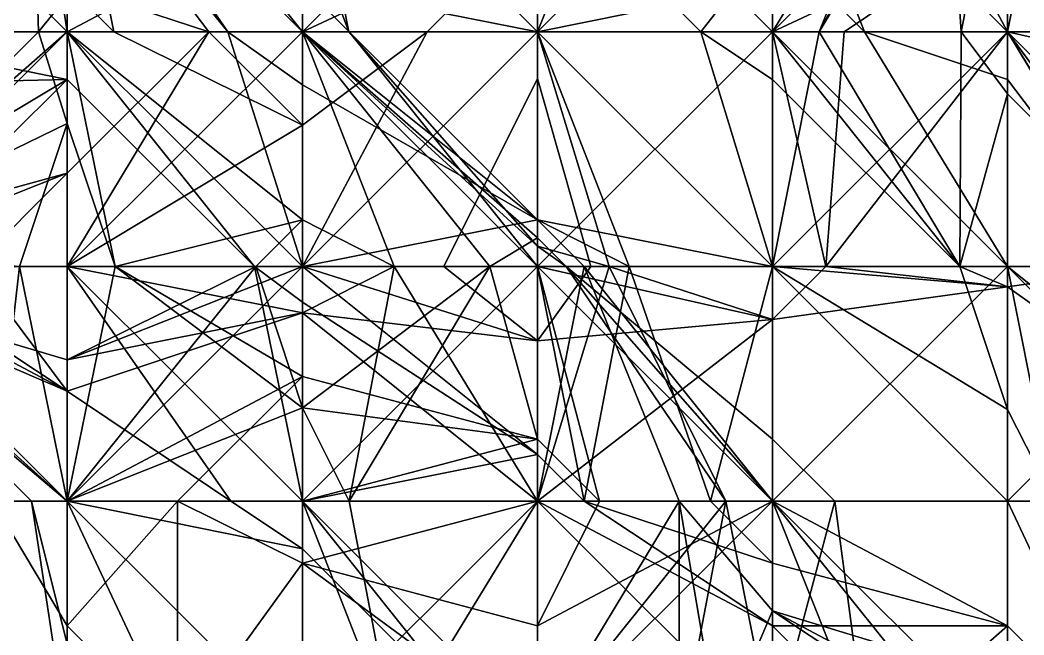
# Model space of a CAD drawing. Header units: metres. Extents: x 15 to 162, y 15 to 204.
# Drawn here: x 108.58 to 134.62, y 154.7 to 170.64 of the extents above; entities that cross this region are included whole.
import ezdxf

# ---------------------------------------------------------------- set-up
doc = ezdxf.new("R2010")
doc.units = ezdxf.units.M

msp = doc.modelspace()

# ---------------------------------------------------------------- linework, layer by layer
at = {"layer": 'fALFF_NINET_XXX_pre-post.nii', "color": 116, "linetype": 'CONTINUOUS'}
for points in [[(103.7, 175.88708, 47.225807), (103.7, 170.33333, 42.49165), (109.8, 176.41667, 46.05453)], [(103.7, 170.33333, 42.49165), (109.8, 170.33333, 43.197506), (109.8, 176.41667, 46.05453)], [(109.8, 175.48991, 118.064514), (109.8, 170.33333, 123.06842), (103.7, 176.41667, 121.62039)], [(109.8, 170.33333, 123.06842), (103.7, 170.33333, 120.82972), (103.7, 176.41667, 121.62039)], [(109.8, 171.26009, 94.451614), (108.870705, 176.41667, 88.548386), (109.05656, 170.33333, 94.451614)], [(109.8, 175.18098, 88.548386), (109.8, 170.33333, 93.25252), (108.870705, 176.41667, 88.548386)], [(109.8, 170.33333, 93.25252), (109.05656, 170.33333, 94.451614), (108.870705, 176.41667, 88.548386)], [(111.010315, 176.41667, 47.225807), (109.8, 176.41667, 46.05453), (115.9, 170.33333, 46.05453)], [(109.8, 176.41667, 46.05453), (109.8, 170.33333, 43.197506), (115.9, 170.33333, 46.05453)], [(111.010315, 170.33333, 82.645164), (109.8, 171.54034, 82.645164), (109.8, 176.41667, 81.084366)], [(111.010315, 170.33333, 82.645164), (109.8, 176.41667, 81.084366), (115.9, 170.33333, 81.308334)], [(115.9, 170.33333, 81.308334), (109.8, 176.41667, 81.084366), (115.9, 176.41667, 77.91321)], [(113.96258, 170.33333, 118.064514), (109.8, 175.48991, 118.064514), (109.8, 176.41667, 114.46724)], [(113.96258, 170.33333, 118.064514), (109.8, 176.41667, 114.46724), (115.9, 170.33333, 114.92649)], [(115.9, 170.33333, 114.92649), (109.8, 176.41667, 114.46724), (115.9, 176.41667, 114.92649)], [(111.010315, 176.41667, 47.225807), (115.9, 170.33333, 46.05453), (115.9, 171.54034, 47.225807)], [(115.9, 171.54034, 47.225807), (122, 170.33333, 48.394875), (115.9, 176.41667, 48.562637)], [(115.9, 176.41667, 48.562637), (122, 170.33333, 48.394875), (122, 176.41667, 49.57315)], [(122, 173.1829, 82.645164), (115.9, 170.33333, 81.308334), (122, 176.41667, 77.91321)], [(122, 176.41667, 77.91321), (115.9, 170.33333, 81.308334), (115.9, 176.41667, 77.91321)], [(117.10805, 170.33333, 94.451614), (115.9, 176.41667, 91.68642), (115.9, 173.5671, 94.451614)], [(117.10805, 170.33333, 94.451614), (122, 170.33333, 89.71745), (115.9, 176.41667, 91.68642)], [(122, 170.33333, 89.71745), (122, 176.41667, 89.71745), (115.9, 176.41667, 91.68642)], [(122, 174.56316, 112.16129), (122, 170.33333, 114.92649), (115.9, 176.41667, 114.92649)], [(122, 170.33333, 114.92649), (115.9, 170.33333, 114.92649), (115.9, 176.41667, 114.92649)], [(128.1, 170.33333, 48.394875), (128.1, 176.41667, 49.100727), (122, 170.33333, 48.394875)], [(128.1, 176.41667, 49.100727), (122, 176.41667, 49.57315), (122, 170.33333, 48.394875)], [(128.1, 171.56902, 88.548386), (122, 170.33333, 85.410355), (124.42559, 176.41667, 82.645164)], [(122, 173.1829, 82.645164), (124.42559, 176.41667, 82.645164), (122, 170.33333, 85.410355)], [(128.1, 171.56902, 88.548386), (122, 176.41667, 89.71745), (128.1, 170.33333, 89.267845)], [(128.1, 170.33333, 89.267845), (122, 176.41667, 89.71745), (122, 170.33333, 89.71745)], [(134.2, 170.33333, 50.36384), (134.2, 176.41667, 51.957756), (128.1, 170.33333, 48.394875)], [(134.2, 176.41667, 51.957756), (128.1, 176.41667, 49.100727), (128.1, 170.33333, 48.394875)], [(129.31032, 170.33333, 82.645164), (128.1, 170.33333, 84.95111), (131.7744, 176.41667, 88.548386)], [(131.7744, 176.41667, 88.548386), (128.1, 170.33333, 84.95111), (128.1, 171.56902, 88.548386)], [(131.7744, 176.41667, 88.548386), (128.1, 171.56902, 88.548386), (128.1, 170.33333, 89.267845)], [(131.7744, 176.41667, 88.548386), (128.1, 170.33333, 89.267845), (134.2, 176.41667, 91.68642)], [(134.2, 173.1829, 88.548386), (134.2, 176.41667, 91.68642), (128.1, 170.33333, 89.267845)], [(130.48282, 170.33333, 106.258064), (128.1, 172.70964, 106.258064), (128.1, 176.41667, 104.45943)], [(134.2, 170.33333, 105.058975), (130.48282, 170.33333, 106.258064), (128.1, 176.41667, 104.45943)], [(134.2, 170.33333, 105.058975), (128.1, 176.41667, 104.45943), (130.95737, 176.41667, 100.354836)], [(132.99196, 170.33333, 76.741936), (129.31032, 170.33333, 82.645164), (132.58717, 176.41667, 76.741936)], [(129.31032, 170.33333, 82.645164), (132.96094, 176.41667, 82.645164), (132.58717, 176.41667, 76.741936)], [(129.31032, 170.33333, 82.645164), (131.7744, 176.41667, 88.548386), (132.96094, 176.41667, 82.645164)], [(134.2, 170.33333, 105.058975), (130.95737, 176.41667, 100.354836), (134.2, 173.9977, 100.354836)], [(132.58717, 176.41667, 76.741936), (134.2, 176.41667, 74.39459), (132.99196, 170.33333, 76.741936)], [(134.2, 176.41667, 74.39459), (134.2, 170.33333, 74.39459), (132.99196, 170.33333, 76.741936)], [(135.41031, 176.41667, 53.129032), (134.2, 170.33333, 50.36384), (138.4414, 170.33333, 53.129032)], [(134.2, 176.41667, 51.957756), (134.2, 170.33333, 50.36384), (135.41031, 176.41667, 53.129032)], [(137.8744, 170.33333, 70.83871), (134.2, 176.41667, 74.39459), (139.06094, 176.41667, 70.83871)], [(134.2, 170.33333, 74.39459), (134.2, 176.41667, 74.39459), (137.8744, 170.33333, 70.83871)], [(134.2, 173.1829, 88.548386), (137.05737, 170.33333, 88.548386), (137.05737, 176.41667, 94.451614)], [(134.2, 176.41667, 97.21681), (137.8744, 170.33333, 100.354836), (134.2, 173.9977, 100.354836)], [(134.2, 176.41667, 97.21681), (137.05737, 176.41667, 94.451614), (137.8744, 170.33333, 100.354836)], [(113.96258, 170.33333, 118.064514), (109.8, 170.33333, 123.06842), (109.8, 175.48991, 118.064514)], [(109.8, 175.18098, 88.548386), (109.8, 171.54034, 82.645164), (113.4744, 170.33333, 88.548386)], [(109.8, 170.33333, 93.25252), (109.8, 175.18098, 88.548386), (113.4744, 170.33333, 88.548386)], [(126.24141, 170.33333, 112.16129), (122, 174.56316, 112.16129), (128.1, 172.70964, 106.258064)], [(126.24141, 170.33333, 112.16129), (122, 170.33333, 114.92649), (122, 174.56316, 112.16129)], [(137.8744, 170.33333, 100.354836), (134.2, 170.33333, 105.058975), (134.2, 173.9977, 100.354836)], [(115.9, 173.5671, 94.451614), (109.8, 171.26009, 94.451614), (109.8, 170.33333, 98.04889)], [(115.9, 170.33333, 96.798965), (115.9, 173.5671, 94.451614), (109.8, 170.33333, 98.04889)], [(117.10805, 170.33333, 94.451614), (115.9, 173.5671, 94.451614), (115.9, 170.33333, 96.798965)], [(122, 173.1829, 82.645164), (119.142624, 170.33333, 82.645164), (115.9, 170.33333, 81.308334)], [(119.142624, 170.33333, 82.645164), (122, 173.1829, 82.645164), (122, 170.33333, 85.410355)], [(129.95859, 170.33333, 88.548386), (134.2, 173.1829, 88.548386), (128.1, 170.33333, 89.267845)], [(134.2, 170.33333, 85.783195), (134.2, 173.1829, 88.548386), (129.95859, 170.33333, 88.548386)], [(137.05737, 170.33333, 88.548386), (134.2, 173.1829, 88.548386), (134.2, 170.33333, 85.783195)], [(126.24141, 170.33333, 112.16129), (128.1, 172.70964, 106.258064), (128.1, 170.33333, 108.56401)], [(130.48282, 170.33333, 106.258064), (128.1, 170.33333, 108.56401), (128.1, 172.70964, 106.258064)], [(113.4744, 170.33333, 88.548386), (109.8, 171.54034, 82.645164), (111.010315, 170.33333, 82.645164)], [(117.11031, 170.33333, 47.225807), (115.9, 171.54034, 47.225807), (115.9, 170.33333, 46.05453)], [(115.9, 171.54034, 47.225807), (117.11031, 170.33333, 47.225807), (122, 170.33333, 48.394875)], [(128.1, 171.56902, 88.548386), (128.1, 170.33333, 84.95111), (122, 170.33333, 85.410355)], [(109.05656, 170.33333, 94.451614), (109.8, 170.33333, 98.04889), (109.8, 171.26009, 94.451614)], [(109.8, 164.25, 42.88338), (109.8, 170.33333, 43.197506), (103.7, 164.25, 41.83648)], [(109.8, 170.33333, 43.197506), (103.7, 170.33333, 42.49165), (103.7, 164.25, 41.83648)], [(109.8, 170.33333, 93.25252), (103.7, 164.99141, 94.451614), (109.05656, 170.33333, 94.451614)], [(109.8, 166.66896, 88.548386), (103.7, 164.99141, 94.451614), (109.8, 170.33333, 93.25252)], [(103.7, 164.99141, 94.451614), (109.8, 167.95703, 100.354836), (109.05656, 170.33333, 94.451614)], [(103.7, 170.33333, 120.82972), (109.8, 170.33333, 123.06842), (109.8, 169.09766, 123.96774)], [(103.7, 168.95572, 123.96774), (103.7, 170.33333, 120.82972), (109.8, 169.09766, 123.96774)], [(109.05656, 170.33333, 94.451614), (109.8, 167.95703, 100.354836), (109.8, 170.33333, 98.04889)], [(115.9, 164.25, 43.669926), (115.9, 170.33333, 46.05453), (109.8, 164.25, 42.88338)], [(115.9, 170.33333, 46.05453), (109.8, 170.33333, 43.197506), (109.8, 164.25, 42.88338)], [(115.9, 167.91437, 82.645164), (109.8, 164.25, 86.20104), (113.4744, 170.33333, 88.548386)], [(109.8, 164.25, 86.20104), (109.8, 166.66896, 88.548386), (113.4744, 170.33333, 88.548386)], [(113.4744, 170.33333, 88.548386), (109.8, 166.66896, 88.548386), (109.8, 170.33333, 93.25252)], [(115.9, 165.457, 94.451614), (115.9, 170.33333, 96.798965), (109.8, 170.33333, 98.04889)], [(115.9, 165.457, 94.451614), (109.8, 170.33333, 98.04889), (111.03906, 164.25, 100.354836)], [(109.8, 167.95703, 100.354836), (111.03906, 164.25, 100.354836), (109.8, 170.33333, 98.04889)], [(114.660934, 164.25, 123.96774), (109.8, 169.09766, 123.96774), (109.8, 170.33333, 123.06842)], [(115.9, 164.25, 123.368195), (114.660934, 164.25, 123.96774), (109.8, 170.33333, 123.06842)], [(115.9, 164.25, 123.368195), (109.8, 170.33333, 123.06842), (113.96258, 170.33333, 118.064514)], [(115.9, 170.33333, 81.308334), (115.9, 167.91437, 82.645164), (111.010315, 170.33333, 82.645164)], [(115.9, 167.91437, 82.645164), (113.4744, 170.33333, 88.548386), (111.010315, 170.33333, 82.645164)], [(115.9, 170.33333, 114.92649), (115.9, 168.95572, 118.064514), (113.96258, 170.33333, 118.064514)], [(115.9, 164.25, 123.368195), (113.96258, 170.33333, 118.064514), (115.9, 168.95572, 118.064514)], [(117.11031, 170.33333, 47.225807), (115.9, 170.33333, 46.05453), (122, 164.25, 46.05453)], [(115.9, 170.33333, 46.05453), (115.9, 164.25, 43.669926), (122, 164.25, 46.05453)], [(115.9, 167.91437, 82.645164), (115.9, 170.33333, 81.308334), (119.142624, 170.33333, 82.645164)], [(119.142624, 170.33333, 82.645164), (115.9, 164.25, 86.20104), (115.9, 167.91437, 82.645164)], [(119.142624, 170.33333, 82.645164), (122, 170.33333, 85.410355), (115.9, 164.25, 86.20104)], [(122, 170.33333, 85.410355), (122, 164.25, 85.410355), (115.9, 164.25, 86.20104)], [(118.282814, 164.25, 94.451614), (120.76094, 164.25, 100.354836), (115.9, 170.33333, 96.798965)], [(118.282814, 164.25, 94.451614), (115.9, 170.33333, 96.798965), (115.9, 165.457, 94.451614)], [(120.76094, 164.25, 100.354836), (122, 164.99141, 100.354836), (115.9, 170.33333, 96.798965)], [(117.10805, 170.33333, 94.451614), (115.9, 170.33333, 96.798965), (122, 164.77957, 94.451614)], [(122, 164.99141, 100.354836), (122, 164.77957, 94.451614), (115.9, 170.33333, 96.798965)], [(115.9, 170.33333, 114.92649), (122, 170.33333, 114.92649), (122, 165.457, 118.064514)], [(115.9, 168.95572, 118.064514), (115.9, 170.33333, 114.92649), (122, 165.457, 118.064514)], [(122, 164.77957, 94.451614), (122, 170.33333, 89.71745), (117.10805, 170.33333, 94.451614)], [(117.11031, 170.33333, 47.225807), (122, 164.25, 46.05453), (122, 165.457, 47.225807)], [(122, 165.457, 47.225807), (122, 170.33333, 48.394875), (117.11031, 170.33333, 47.225807)], [(122, 165.457, 47.225807), (128.1, 164.25, 48.394875), (122, 170.33333, 48.394875)], [(122, 170.33333, 48.394875), (128.1, 164.25, 48.394875), (128.1, 170.33333, 48.394875)], [(128.1, 164.25, 86.20104), (122, 164.25, 85.410355), (128.1, 170.33333, 84.95111)], [(128.1, 170.33333, 84.95111), (122, 164.25, 85.410355), (122, 170.33333, 85.410355)], [(123.8586, 164.25, 94.451614), (122, 170.33333, 89.71745), (122, 164.77957, 94.451614)], [(123.8586, 164.25, 94.451614), (128.1, 164.25, 91.68642), (122, 170.33333, 89.71745)], [(128.1, 164.25, 91.68642), (128.1, 170.33333, 89.267845), (122, 170.33333, 89.71745)], [(124.38281, 164.25, 118.064514), (122, 165.457, 118.064514), (122, 170.33333, 114.92649)], [(128.1, 164.25, 116.865425), (124.38281, 164.25, 118.064514), (122, 170.33333, 114.92649)], [(128.1, 164.25, 116.865425), (122, 170.33333, 114.92649), (126.24141, 170.33333, 112.16129)], [(128.1, 170.33333, 108.56401), (128.1, 169.09766, 112.16129), (126.24141, 170.33333, 112.16129)], [(128.1, 164.25, 116.865425), (126.24141, 170.33333, 112.16129), (128.1, 169.09766, 112.16129)], [(134.2, 164.25, 50.36384), (134.2, 170.33333, 50.36384), (128.1, 164.25, 48.394875)], [(134.2, 170.33333, 50.36384), (128.1, 170.33333, 48.394875), (128.1, 164.25, 48.394875)], [(132.96094, 164.25, 82.645164), (128.1, 164.25, 86.20104), (129.31032, 170.33333, 82.645164)], [(129.31032, 170.33333, 82.645164), (128.1, 164.25, 86.20104), (128.1, 170.33333, 84.95111)], [(129.48138, 164.25, 88.548386), (129.95859, 170.33333, 88.548386), (128.1, 170.33333, 89.267845)], [(128.1, 164.25, 91.68642), (129.48138, 164.25, 88.548386), (128.1, 170.33333, 89.267845)], [(132.96094, 164.25, 112.16129), (128.1, 169.09766, 112.16129), (128.1, 170.33333, 108.56401)], [(134.2, 164.25, 110.9622), (132.96094, 164.25, 112.16129), (128.1, 170.33333, 108.56401)], [(134.2, 164.25, 110.9622), (128.1, 170.33333, 108.56401), (130.48282, 170.33333, 106.258064)], [(132.99196, 170.33333, 76.741936), (132.96094, 164.25, 82.645164), (129.31032, 170.33333, 82.645164)], [(129.48138, 164.25, 88.548386), (134.2, 164.25, 83.244705), (134.2, 170.33333, 85.783195)], [(129.48138, 164.25, 88.548386), (134.2, 170.33333, 85.783195), (129.95859, 170.33333, 88.548386)], [(134.2, 170.33333, 105.058975), (134.2, 169.09766, 106.258064), (130.48282, 170.33333, 106.258064)], [(134.2, 164.25, 110.9622), (130.48282, 170.33333, 106.258064), (134.2, 169.09766, 106.258064)], [(134.2, 168.72491, 76.741936), (132.96094, 164.25, 82.645164), (132.99196, 170.33333, 76.741936)], [(134.2, 170.33333, 74.39459), (134.2, 168.72491, 76.741936), (132.99196, 170.33333, 76.741936)], [(138.4414, 170.33333, 53.129032), (134.2, 170.33333, 50.36384), (140.3, 164.25, 51.957756)], [(134.2, 170.33333, 50.36384), (134.2, 164.25, 50.36384), (140.3, 164.25, 51.957756)], [(134.2, 170.33333, 74.39459), (138.68716, 164.25, 76.741936), (134.2, 168.72491, 76.741936)], [(134.2, 170.33333, 74.39459), (137.8744, 170.33333, 70.83871), (138.68716, 164.25, 76.741936)], [(137.91719, 164.25, 82.645164), (134.2, 170.33333, 85.783195), (134.2, 164.25, 83.244705)], [(137.91719, 164.25, 82.645164), (140.3, 168.95572, 88.548386), (134.2, 170.33333, 85.783195)], [(140.3, 168.95572, 88.548386), (137.05737, 170.33333, 88.548386), (134.2, 170.33333, 85.783195)], [(134.2, 170.33333, 105.058975), (137.8744, 164.25, 106.258064), (134.2, 169.09766, 106.258064)], [(134.2, 170.33333, 105.058975), (137.8744, 170.33333, 100.354836), (137.8744, 164.25, 106.258064)], [(104.91032, 164.25, 129.87097), (103.7, 165.457, 129.87097), (109.8, 169.09766, 123.96774)], [(103.7, 165.457, 129.87097), (103.7, 168.95572, 123.96774), (109.8, 169.09766, 123.96774)], [(104.91032, 164.25, 129.87097), (109.8, 169.09766, 123.96774), (109.8, 164.25, 127.52362)], [(114.660934, 164.25, 123.96774), (109.8, 164.25, 127.52362), (109.8, 169.09766, 123.96774)], [(122, 164.25, 69.27791), (119.57441, 164.25, 70.83871), (122, 169.12633, 70.83871)], [(119.57441, 164.25, 70.83871), (122, 164.25, 72.17554), (122, 169.12633, 70.83871)], [(123.38139, 164.25, 70.83871), (122, 164.25, 69.27791), (122, 169.12633, 70.83871)], [(123.38139, 164.25, 70.83871), (122, 169.12633, 70.83871), (122, 164.25, 72.17554)], [(132.96094, 164.25, 112.16129), (128.1, 164.25, 116.865425), (128.1, 169.09766, 112.16129)], [(137.8744, 164.25, 106.258064), (134.2, 164.25, 110.9622), (134.2, 169.09766, 106.258064)], [(122, 165.457, 118.064514), (115.9, 164.25, 123.368195), (115.9, 168.95572, 118.064514)], [(134.2, 168.72491, 76.741936), (134.2, 164.25, 81.925705), (132.96094, 164.25, 82.645164)], [(138.68716, 164.25, 76.741936), (134.2, 164.25, 81.925705), (134.2, 168.72491, 76.741936)], [(103.7, 164.99141, 94.451614), (108.560936, 164.25, 100.354836), (109.8, 167.95703, 100.354836)], [(108.560936, 164.25, 100.354836), (109.8, 164.25, 102.15348), (109.8, 167.95703, 100.354836)], [(111.03906, 164.25, 100.354836), (109.8, 167.95703, 100.354836), (109.8, 164.25, 102.15348)], [(115.9, 167.91437, 82.645164), (115.9, 164.25, 86.20104), (109.8, 164.25, 86.20104)], [(109.8, 166.66896, 88.548386), (103.7, 164.25, 93.25252), (103.7, 164.99141, 94.451614)], [(109.8, 166.66896, 88.548386), (107.374405, 164.25, 88.548386), (103.7, 164.25, 93.25252)], [(109.8, 164.25, 86.20104), (107.374405, 164.25, 88.548386), (109.8, 166.66896, 88.548386)], [(115.9, 165.457, 94.451614), (111.03906, 164.25, 100.354836), (114.68969, 164.25, 94.451614)], [(115.9, 164.25, 93.280334), (115.9, 165.457, 94.451614), (114.68969, 164.25, 94.451614)], [(118.282814, 164.25, 94.451614), (115.9, 165.457, 94.451614), (115.9, 164.25, 93.280334)], [(122, 164.25, 119.23579), (115.9, 164.25, 123.368195), (122, 165.457, 118.064514)], [(123.21031, 164.25, 47.225807), (122, 165.457, 47.225807), (122, 164.25, 46.05453)], [(122, 165.457, 47.225807), (123.21031, 164.25, 47.225807), (128.1, 164.25, 48.394875)], [(124.38281, 164.25, 118.064514), (122, 164.25, 119.23579), (122, 165.457, 118.064514)], [(120.76094, 164.25, 100.354836), (122, 164.25, 101.074295), (122, 164.99141, 100.354836)], [(122, 164.99141, 100.354836), (122.74344, 164.25, 100.354836), (122, 164.77957, 94.451614)], [(122.74344, 164.25, 100.354836), (122, 164.99141, 100.354836), (122, 164.25, 101.074295)], [(122.74344, 164.25, 100.354836), (123.8586, 164.25, 94.451614), (122, 164.77957, 94.451614)], [(103.7, 163.32324, 41.322582), (109.8, 158.16667, 41.83648), (103.7, 164.25, 41.83648)], [(103.7, 164.25, 41.83648), (109.8, 158.16667, 41.83648), (109.8, 164.25, 42.88338)], [(103.7, 164.25, 93.25252), (107.374405, 164.25, 88.548386), (109.8, 161.01624, 88.548386)], [(103.7, 164.25, 93.25252), (109.8, 161.01624, 88.548386), (103.7, 163.63216, 94.451614)], [(109.8, 158.16667, 98.00749), (108.560936, 164.25, 100.354836), (103.7, 163.63216, 94.451614)], [(109.8, 161.01624, 129.87097), (103.7, 164.25, 131.04224), (104.91032, 164.25, 129.87097)], [(109.8, 161.01624, 129.87097), (109.8, 158.16667, 132.63617), (103.7, 164.25, 131.04224)], [(109.8, 158.16667, 132.63617), (103.7, 158.16667, 133.89928), (103.7, 164.25, 131.04224)], [(109.8, 164.25, 127.52362), (109.8, 161.01624, 129.87097), (104.91032, 164.25, 129.87097)], [(109.8, 164.25, 86.20104), (109.8, 161.01624, 88.548386), (107.374405, 164.25, 88.548386)], [(109.8, 158.16667, 98.00749), (107.86258, 158.16667, 100.354836), (108.560936, 164.25, 100.354836)], [(107.86258, 158.16667, 100.354836), (109.8, 158.16667, 103.49287), (108.560936, 164.25, 100.354836)], [(109.8, 158.16667, 103.49287), (109.8, 164.25, 102.15348), (108.560936, 164.25, 100.354836)], [(115.9, 158.16667, 43.669926), (115.9, 164.25, 43.669926), (109.8, 158.16667, 41.83648)], [(115.9, 164.25, 43.669926), (109.8, 164.25, 42.88338), (109.8, 158.16667, 41.83648)], [(109.8, 164.25, 86.20104), (115.9, 164.25, 86.20104), (115.9, 163.04526, 88.548386)], [(109.8, 161.01624, 88.548386), (109.8, 164.25, 86.20104), (115.9, 163.04526, 88.548386)], [(115.9, 164.25, 93.280334), (114.68969, 164.25, 94.451614), (109.8, 161.83104, 94.451614)], [(115.9, 164.25, 93.280334), (109.8, 161.83104, 94.451614), (115.9, 163.04526, 88.548386)], [(115.9, 160.58563, 100.354836), (109.8, 158.16667, 98.00749), (114.68969, 164.25, 94.451614)], [(109.8, 161.83104, 94.451614), (114.68969, 164.25, 94.451614), (109.8, 158.16667, 98.00749)], [(111.03906, 164.25, 100.354836), (109.8, 158.16667, 103.49287), (115.9, 161.40044, 106.258064)], [(111.03906, 164.25, 100.354836), (109.8, 164.25, 102.15348), (109.8, 158.16667, 103.49287)], [(114.041405, 158.16667, 129.87097), (109.8, 161.01624, 129.87097), (109.8, 164.25, 127.52362)], [(115.9, 158.16667, 128.97165), (114.041405, 158.16667, 129.87097), (109.8, 164.25, 127.52362)], [(115.9, 158.16667, 128.97165), (109.8, 164.25, 127.52362), (114.660934, 164.25, 123.96774)], [(115.9, 160.58563, 100.354836), (114.68969, 164.25, 94.451614), (111.03906, 164.25, 100.354836)], [(111.03906, 164.25, 100.354836), (115.9, 161.40044, 106.258064), (115.9, 160.58563, 100.354836)], [(115.9, 164.25, 123.368195), (115.9, 163.32324, 123.96774), (114.660934, 164.25, 123.96774)], [(115.9, 158.16667, 128.97165), (114.660934, 164.25, 123.96774), (115.9, 163.32324, 123.96774)], [(122, 158.16667, 43.669926), (122, 164.25, 46.05453), (115.9, 158.16667, 43.669926)], [(122, 164.25, 46.05453), (115.9, 164.25, 43.669926), (115.9, 158.16667, 43.669926)], [(115.9, 164.25, 86.20104), (122, 164.25, 85.410355), (122, 162.31787, 88.548386)], [(115.9, 163.04526, 88.548386), (115.9, 164.25, 86.20104), (122, 162.31787, 88.548386)], [(122, 158.16667, 92.57669), (118.282814, 164.25, 94.451614), (115.9, 163.04526, 88.548386)], [(115.9, 164.25, 93.280334), (115.9, 163.04526, 88.548386), (118.282814, 164.25, 94.451614)], [(115.9, 160.58563, 100.354836), (120.76094, 164.25, 100.354836), (117.11031, 158.16667, 94.451614)], [(120.76094, 164.25, 100.354836), (115.9, 160.58563, 100.354836), (122, 159.77509, 106.258064)], [(115.9, 164.25, 123.368195), (122, 164.25, 119.23579), (122, 159.37367, 123.96774)], [(115.9, 163.32324, 123.96774), (115.9, 164.25, 123.368195), (122, 159.37367, 123.96774)], [(122, 158.16667, 92.57669), (117.11031, 158.16667, 94.451614), (118.282814, 164.25, 94.451614)], [(120.76094, 164.25, 100.354836), (118.282814, 164.25, 94.451614), (117.11031, 158.16667, 94.451614)], [(122, 164.25, 69.27791), (122, 162.31787, 70.83871), (119.57441, 164.25, 70.83871)], [(122, 162.31787, 70.83871), (122, 164.25, 72.17554), (119.57441, 164.25, 70.83871)], [(120.76094, 164.25, 100.354836), (122, 159.77509, 106.258064), (122, 164.25, 101.074295)], [(123.21031, 164.25, 47.225807), (122, 158.16667, 43.669926), (125.67441, 158.16667, 47.225807)], [(122, 164.25, 46.05453), (122, 158.16667, 43.669926), (123.21031, 164.25, 47.225807)], [(122, 162.31787, 70.83871), (122, 164.25, 69.27791), (123.38139, 164.25, 70.83871)], [(122, 162.31787, 70.83871), (123.38139, 164.25, 70.83871), (122, 164.25, 72.17554)], [(122, 164.25, 85.410355), (128.1, 164.25, 86.20104), (128.1, 162.87238, 88.548386)], [(122, 162.31787, 88.548386), (122, 164.25, 85.410355), (128.1, 162.87238, 88.548386)], [(122, 158.16667, 92.57669), (128.1, 162.87238, 88.548386), (123.8586, 164.25, 94.451614)], [(122, 158.16667, 92.57669), (123.8586, 164.25, 94.451614), (126.88969, 158.16667, 94.451614)], [(123.61283, 158.16667, 106.258064), (122, 164.25, 101.074295), (122, 159.77509, 106.258064)], [(128.1, 158.16667, 101.91564), (122, 164.25, 101.074295), (123.61283, 158.16667, 106.258064)], [(128.1, 158.16667, 101.91564), (122.74344, 164.25, 100.354836), (122, 164.25, 101.074295)], [(122, 164.25, 119.23579), (123.21031, 158.16667, 123.96774), (122, 159.37367, 123.96774)], [(122, 164.25, 119.23579), (124.38281, 164.25, 118.064514), (123.21031, 158.16667, 123.96774)], [(128.1, 158.16667, 95.62289), (122.74344, 164.25, 100.354836), (128.1, 159.77509, 100.354836)], [(128.1, 158.16667, 95.62289), (126.88969, 158.16667, 94.451614), (122.74344, 164.25, 100.354836)], [(126.88969, 158.16667, 94.451614), (123.8586, 164.25, 94.451614), (122.74344, 164.25, 100.354836)], [(128.1, 158.16667, 101.91564), (128.1, 159.77509, 100.354836), (122.74344, 164.25, 100.354836)], [(128.1, 158.16667, 50.36384), (128.1, 164.25, 48.394875), (123.21031, 164.25, 47.225807)], [(125.67441, 158.16667, 47.225807), (128.1, 158.16667, 50.36384), (123.21031, 164.25, 47.225807)], [(124.38281, 164.25, 118.064514), (126.48717, 158.16667, 118.064514), (123.21031, 158.16667, 123.96774)], [(123.8586, 164.25, 94.451614), (128.1, 162.87238, 88.548386), (128.1, 164.25, 91.68642)], [(124.38281, 164.25, 118.064514), (128.1, 164.25, 116.865425), (126.48717, 158.16667, 118.064514)], [(128.1, 164.25, 116.865425), (128.1, 158.16667, 116.727684), (126.48717, 158.16667, 118.064514)], [(134.2, 158.16667, 50.36384), (134.2, 164.25, 50.36384), (128.1, 158.16667, 50.36384)], [(134.2, 164.25, 50.36384), (128.1, 164.25, 48.394875), (128.1, 158.16667, 50.36384)], [(128.1, 164.25, 86.20104), (132.96094, 164.25, 82.645164), (134.2, 163.72043, 82.645164)], [(128.1, 164.25, 86.20104), (134.2, 163.72043, 82.645164), (128.1, 162.87238, 88.548386)], [(129.48138, 164.25, 88.548386), (128.1, 162.87238, 88.548386), (134.2, 163.72043, 82.645164)], [(128.1, 162.87238, 88.548386), (129.48138, 164.25, 88.548386), (128.1, 164.25, 91.68642)], [(134.2, 160.54297, 112.16129), (128.1, 164.25, 116.865425), (132.96094, 164.25, 112.16129)], [(134.2, 160.54297, 112.16129), (134.2, 158.16667, 113.33256), (128.1, 164.25, 116.865425)], [(134.2, 158.16667, 113.33256), (128.1, 158.16667, 116.727684), (128.1, 164.25, 116.865425)], [(134.2, 164.25, 83.244705), (129.48138, 164.25, 88.548386), (134.2, 163.72043, 82.645164)], [(134.2, 164.25, 81.925705), (134.2, 163.72043, 82.645164), (132.96094, 164.25, 82.645164)], [(134.2, 164.25, 110.9622), (134.2, 160.54297, 112.16129), (132.96094, 164.25, 112.16129)], [(140.3, 158.16667, 51.957756), (140.3, 164.25, 51.957756), (134.2, 158.16667, 50.36384)], [(140.3, 164.25, 51.957756), (134.2, 164.25, 50.36384), (134.2, 158.16667, 50.36384)], [(134.2, 164.25, 81.925705), (138.68716, 164.25, 76.741936), (140.3, 159.37367, 76.741936)], [(134.2, 164.25, 81.925705), (140.3, 159.37367, 76.741936), (134.2, 163.72043, 82.645164)], [(137.91719, 164.25, 82.645164), (134.2, 163.72043, 82.645164), (140.3, 159.37367, 76.741936)], [(134.2, 163.72043, 82.645164), (137.91719, 164.25, 82.645164), (134.2, 164.25, 83.244705)], [(135.41031, 158.16667, 112.16129), (134.2, 160.54297, 112.16129), (134.2, 164.25, 110.9622)], [(140.3, 158.16667, 109.02326), (135.41031, 158.16667, 112.16129), (134.2, 164.25, 110.9622)], [(140.3, 158.16667, 109.02326), (134.2, 164.25, 110.9622), (137.8744, 164.25, 106.258064)], [(103.7, 163.63216, 94.451614), (109.8, 161.01624, 88.548386), (109.8, 161.83104, 94.451614)], [(109.8, 158.16667, 98.00749), (103.7, 163.63216, 94.451614), (109.8, 161.83104, 94.451614)], [(108.870705, 158.16667, 41.322582), (103.7, 163.32324, 41.322582), (103.7, 158.16667, 37.29428)], [(103.7, 163.32324, 41.322582), (108.870705, 158.16667, 41.322582), (109.8, 158.16667, 41.83648)], [(122, 159.37367, 123.96774), (115.9, 158.16667, 128.97165), (115.9, 163.32324, 123.96774)], [(115.9, 163.04526, 88.548386), (109.8, 161.83104, 94.451614), (109.8, 161.01624, 88.548386)], [(122, 158.16667, 92.57669), (115.9, 163.04526, 88.548386), (122, 162.31787, 88.548386)], [(122, 158.16667, 92.57669), (122, 162.31787, 88.548386), (128.1, 162.87238, 88.548386)], [(112.65737, 158.16667, 106.258064), (115.9, 161.40044, 106.258064), (109.8, 158.16667, 103.49287)], [(112.65737, 158.16667, 106.258064), (115.9, 158.16667, 107.594894), (115.9, 161.40044, 106.258064)], [(115.9, 160.58563, 100.354836), (115.9, 161.40044, 106.258064), (122, 159.77509, 106.258064)], [(122, 159.77509, 106.258064), (115.9, 161.40044, 106.258064), (115.9, 158.16667, 107.594894)], [(114.041405, 158.16667, 129.87097), (109.8, 158.16667, 132.63617), (109.8, 161.01624, 129.87097)], [(115.9, 160.58563, 100.354836), (115.9, 158.16667, 95.62289), (109.8, 158.16667, 98.00749)], [(115.9, 160.58563, 100.354836), (117.11031, 158.16667, 94.451614), (115.9, 158.16667, 95.62289)], [(135.41031, 158.16667, 112.16129), (134.2, 158.16667, 113.33256), (134.2, 160.54297, 112.16129)], [(122, 158.16667, 109.39609), (122, 159.77509, 106.258064), (115.9, 158.16667, 107.594894)], [(123.61283, 158.16667, 106.258064), (122, 159.77509, 106.258064), (122, 158.16667, 109.39609)], [(129.71283, 158.16667, 100.354836), (128.1, 158.16667, 95.62289), (128.1, 159.77509, 100.354836)], [(129.71283, 158.16667, 100.354836), (128.1, 159.77509, 100.354836), (128.1, 158.16667, 101.91564)], [(122, 158.16667, 125.139015), (115.9, 158.16667, 128.97165), (122, 159.37367, 123.96774)], [(123.21031, 158.16667, 123.96774), (122, 158.16667, 125.139015), (122, 159.37367, 123.96774)], [(108.870705, 158.16667, 41.322582), (103.7, 158.16667, 37.29428), (109.8, 152.08333, 40.151306)], [(103.7, 158.16667, 37.29428), (103.7, 152.08333, 37.7667), (109.8, 152.08333, 40.151306)], [(109.8, 152.08333, 134.2134), (105.31283, 152.08333, 129.87097), (103.7, 158.16667, 133.89928)], [(109.8, 152.08333, 134.2134), (103.7, 158.16667, 133.89928), (109.8, 158.16667, 132.63617)], [(109.8, 158.16667, 98.00749), (109.8, 154.9329, 100.354836), (107.86258, 158.16667, 100.354836)], [(109.8, 154.9329, 100.354836), (109.8, 158.16667, 103.49287), (107.86258, 158.16667, 100.354836)], [(108.870705, 158.16667, 41.322582), (109.8, 152.08333, 40.151306), (109.8, 154.45964, 41.322582)], [(109.8, 154.45964, 41.322582), (109.8, 158.16667, 41.83648), (108.870705, 158.16667, 41.322582)], [(109.8, 154.45964, 41.322582), (115.9, 152.08333, 42.88338), (109.8, 158.16667, 41.83648)], [(109.8, 158.16667, 41.83648), (115.9, 152.08333, 42.88338), (115.9, 158.16667, 43.669926)], [(112.65737, 152.08333, 100.354836), (109.8, 154.9329, 100.354836), (109.8, 158.16667, 98.00749)], [(112.65737, 152.08333, 100.354836), (109.8, 158.16667, 98.00749), (115.9, 152.08333, 95.62289)], [(115.9, 152.08333, 95.62289), (109.8, 158.16667, 98.00749), (115.9, 158.16667, 95.62289)], [(109.8, 154.9329, 100.354836), (112.65737, 158.16667, 106.258064), (109.8, 158.16667, 103.49287)], [(112.65737, 152.08333, 100.354836), (112.65737, 158.16667, 106.258064), (109.8, 154.9329, 100.354836)], [(115.9, 156.93098, 129.87097), (109.8, 158.16667, 132.63617), (114.041405, 158.16667, 129.87097)], [(115.9, 156.93098, 129.87097), (115.9, 152.08333, 133.42685), (109.8, 158.16667, 132.63617)], [(115.9, 152.08333, 133.42685), (109.8, 152.08333, 134.2134), (109.8, 158.16667, 132.63617)], [(112.65737, 152.08333, 100.354836), (115.9, 156.55824, 106.258064), (112.65737, 158.16667, 106.258064)], [(115.9, 156.55824, 106.258064), (115.9, 158.16667, 107.594894), (112.65737, 158.16667, 106.258064)], [(115.9, 158.16667, 128.97165), (115.9, 156.93098, 129.87097), (114.041405, 158.16667, 129.87097)], [(122, 152.08333, 43.669926), (122, 158.16667, 43.669926), (115.9, 152.08333, 42.88338)], [(122, 158.16667, 43.669926), (115.9, 158.16667, 43.669926), (115.9, 152.08333, 42.88338)], [(118.282814, 152.08333, 94.451614), (115.9, 158.16667, 95.62289), (117.11031, 158.16667, 94.451614)], [(115.9, 152.08333, 95.62289), (115.9, 158.16667, 95.62289), (118.282814, 152.08333, 94.451614)], [(115.9, 156.55824, 106.258064), (122, 154.9329, 106.258064), (122, 158.16667, 109.39609)], [(115.9, 158.16667, 107.594894), (115.9, 156.55824, 106.258064), (122, 158.16667, 109.39609)], [(120.76094, 152.08333, 129.87097), (115.9, 156.93098, 129.87097), (115.9, 158.16667, 128.97165)], [(120.76094, 152.08333, 129.87097), (115.9, 158.16667, 128.97165), (122, 152.08333, 129.27142)], [(122, 152.08333, 129.27142), (115.9, 158.16667, 128.97165), (122, 158.16667, 125.139015)], [(117.11031, 158.16667, 94.451614), (122, 158.16667, 92.57669), (118.282814, 152.08333, 94.451614)], [(122, 158.16667, 92.57669), (122, 152.08333, 93.732155), (118.282814, 152.08333, 94.451614)], [(125.67441, 158.16667, 47.225807), (122, 152.08333, 43.669926), (125.67441, 152.08333, 47.225807)], [(122, 158.16667, 43.669926), (122, 152.08333, 43.669926), (125.67441, 158.16667, 47.225807)], [(126.88969, 158.16667, 94.451614), (125.717186, 152.08333, 94.451614), (122, 152.08333, 93.732155)], [(122, 158.16667, 92.57669), (126.88969, 158.16667, 94.451614), (122, 152.08333, 93.732155)], [(122, 154.9329, 106.258064), (128.1, 158.16667, 101.91564), (123.61283, 158.16667, 106.258064)], [(122, 154.9329, 106.258064), (122, 152.08333, 103.49287), (128.1, 158.16667, 101.91564)], [(122, 152.08333, 103.49287), (128.1, 152.08333, 105.08679), (128.1, 158.16667, 101.91564)], [(122, 154.9329, 106.258064), (123.61283, 158.16667, 106.258064), (122, 158.16667, 109.39609)], [(128.1, 154.9329, 123.96774), (122, 158.16667, 125.139015), (123.21031, 158.16667, 123.96774)], [(128.1, 154.9329, 123.96774), (128.1, 152.08333, 126.73294), (122, 158.16667, 125.139015)], [(128.1, 152.08333, 126.73294), (122, 152.08333, 129.27142), (122, 158.16667, 125.139015)], [(128.1, 156.55824, 118.064514), (128.1, 154.9329, 123.96774), (123.21031, 158.16667, 123.96774)], [(126.48717, 158.16667, 118.064514), (128.1, 156.55824, 118.064514), (123.21031, 158.16667, 123.96774)], [(128.1, 155.3171, 53.129032), (128.1, 158.16667, 50.36384), (125.67441, 158.16667, 47.225807)], [(128.1, 155.3171, 53.129032), (125.67441, 158.16667, 47.225807), (126.718605, 152.08333, 53.129032)], [(126.718605, 152.08333, 53.129032), (125.67441, 158.16667, 47.225807), (125.67441, 152.08333, 47.225807)], [(125.717186, 152.08333, 94.451614), (126.88969, 158.16667, 94.451614), (128.1, 152.08333, 95.62289)], [(128.1, 158.16667, 116.727684), (128.1, 156.55824, 118.064514), (126.48717, 158.16667, 118.064514)], [(128.1, 152.08333, 95.62289), (126.88969, 158.16667, 94.451614), (128.1, 158.16667, 95.62289)], [(132.98969, 152.08333, 53.129032), (128.1, 158.16667, 50.36384), (128.1, 155.3171, 53.129032)], [(132.98969, 152.08333, 53.129032), (134.2, 152.08333, 51.957756), (128.1, 158.16667, 50.36384)], [(134.2, 152.08333, 51.957756), (134.2, 158.16667, 50.36384), (128.1, 158.16667, 50.36384)], [(129.71283, 158.16667, 100.354836), (130.52559, 152.08333, 100.354836), (128.1, 152.08333, 95.62289)], [(128.1, 158.16667, 95.62289), (129.71283, 158.16667, 100.354836), (128.1, 152.08333, 95.62289)], [(130.52559, 152.08333, 100.354836), (129.71283, 158.16667, 100.354836), (128.1, 158.16667, 101.91564)], [(128.1, 152.08333, 105.08679), (130.52559, 152.08333, 100.354836), (128.1, 158.16667, 101.91564)], [(128.1, 158.16667, 116.727684), (134.2, 158.16667, 113.33256), (134.2, 154.9329, 118.064514)], [(128.1, 156.55824, 118.064514), (128.1, 158.16667, 116.727684), (134.2, 154.9329, 118.064514)], [(140.3, 152.08333, 51.957756), (140.3, 158.16667, 51.957756), (134.2, 152.08333, 51.957756)], [(140.3, 158.16667, 51.957756), (134.2, 158.16667, 50.36384), (134.2, 152.08333, 51.957756)], [(134.2, 158.16667, 113.33256), (137.05737, 152.08333, 118.064514), (134.2, 154.9329, 118.064514)], [(134.2, 158.16667, 113.33256), (135.41031, 158.16667, 112.16129), (137.05737, 152.08333, 118.064514)], [(120.76094, 152.08333, 129.87097), (115.9, 152.08333, 133.42685), (115.9, 156.93098, 129.87097)], [(112.65737, 152.08333, 100.354836), (115.9, 152.08333, 101.91564), (115.9, 156.55824, 106.258064)], [(122, 152.08333, 103.49287), (115.9, 156.55824, 106.258064), (115.9, 152.08333, 101.91564)], [(122, 154.9329, 106.258064), (115.9, 156.55824, 106.258064), (122, 152.08333, 103.49287)], [(128.1, 154.9329, 123.96774), (128.1, 156.55824, 118.064514), (134.2, 154.9329, 118.064514)], [(128.1, 155.3171, 53.129032), (126.718605, 152.08333, 53.129032), (128.1, 154.01546, 59.032257)], [(134.2, 152.08333, 54.30031), (132.98969, 152.08333, 53.129032), (128.1, 155.3171, 53.129032)], [(134.2, 152.08333, 54.30031), (128.1, 155.3171, 53.129032), (134.2, 153.46095, 59.032257)], [(134.2, 153.46095, 59.032257), (128.1, 155.3171, 53.129032), (128.1, 154.01546, 59.032257)], [(130.95737, 152.08333, 123.96774), (128.1, 154.9329, 123.96774), (134.2, 154.9329, 118.064514)], [(130.95737, 152.08333, 123.96774), (128.1, 152.08333, 126.73294), (128.1, 154.9329, 123.96774)], [(130.95737, 152.08333, 123.96774), (134.2, 154.9329, 118.064514), (134.2, 152.08333, 120.82972)], [(137.05737, 152.08333, 118.064514), (134.2, 152.08333, 120.82972), (134.2, 154.9329, 118.064514)]]:
    msp.add_3dface(points, dxfattribs=at)

doc.saveas('drawing.dxf')
